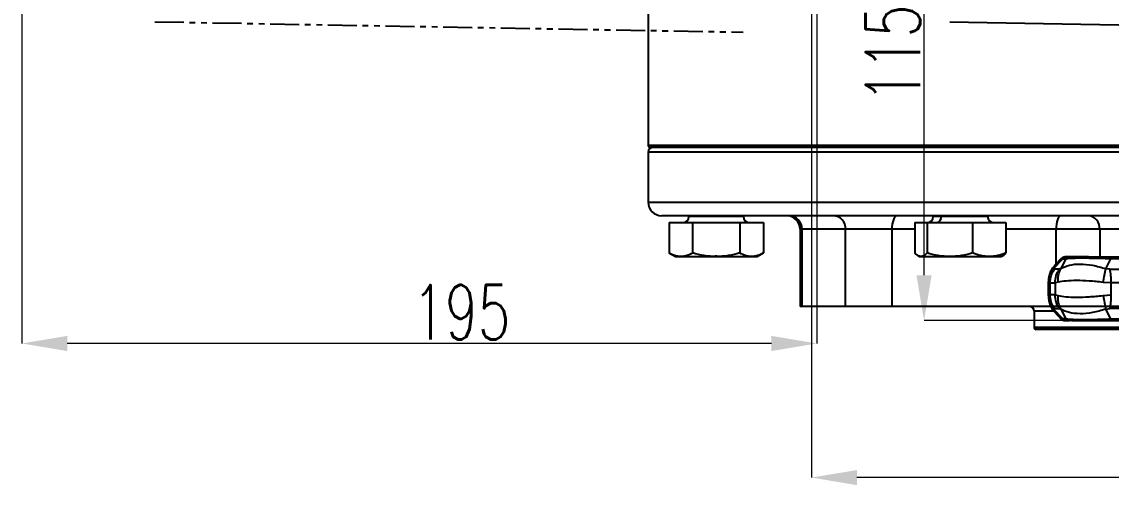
# Model space of a CAD drawing. Header units: millimetres. Extents: x 2160 to 4596, y 811 to 2534.
# Drawn here: x 2797.5 to 3037.5, y 1174.6 to 1276.5 of the extents above; entities that cross this region are included whole.
import ezdxf

# ---------------------------------------------------------------- set-up
doc = ezdxf.new("R2010")
doc.units = ezdxf.units.MM
doc.linetypes.add('PHANTOM', pattern=[12.7, 6.35, -1.27, 1.27, -1.27, 1.27, -1.27])
doc.layers.add('AM_5', color=3, linetype='Continuous', lineweight=25)
doc.styles.add('SLDTEXTSTYLE1', font='txt.shx', dxfattribs={"width": 0.7, "bigfont": 'gbcbig.shx'})
doc.dimstyles.new('SLDDIMSTYLE12$0', dxfattribs={"dimtxt": 12, "dimasz": 10, "dimexe": 0, "dimexo": 0.0625, "dimgap": 0.875, "dimtad": 1, "dimdec": 1, "dimlfac": 1.8, "dimrnd": 1e-09, "dimzin": 12, "dimdsep": 46, "dimtxsty": 'SLDTEXTSTYLE1', "dimcen": 0.09, "dimdle": 8.16, "dimclrd": 3, "dimclre": 3, "dimadec": 0, "dimazin": 3, "dimtfac": 1, "dimtdec": 1, "dimtofl": 0, "dimtmove": 0, "dimatfit": 3, "dimfxl": 0, "dimfrac": 2, "dimtolj": 1, "dimlwd": 5, "dimlwe": 5, "dimarcsym": 0})

# ---------------------------------------------------------------- blocks, each defined once
blk = doc.blocks.new('*D70')
at = {"layer": 'AM_5', "color": 3, "linetype": 'Continuous', "lineweight": 5, "transparency": 16777216}
for p, q in [((2971.47, 1335.64), (2971.47, 1176.24)), ((3133.47, 1176.24), (2981.47, 1176.24))]:
    blk.add_line(p, q, dxfattribs=at)
at = {"layer": 'AM_5', "color": 3, "lineweight": 5, "transparency": 16777216}
blk.add_line((3143.47, 1253.91), (3143.47, 1176.24), dxfattribs=at)
at = {"layer": 'AM_5', "color": 3, "transparency": 16777216}
for points in [[(2981.47, 1177.9), (2981.47, 1174.57), (2971.47, 1176.24)], [(3133.47, 1177.9), (3133.47, 1174.57), (3143.47, 1176.24)]]:
    blk.add_solid(points, dxfattribs=at)
at = {"layer": 'Defpoints', "color": 0, "transparency": 16777216}
for p in [(2971.47, 1335.7), (3143.47, 1253.97), (2971.47, 1176.24)]:
    blk.add_point(p, dxfattribs=at)
at = {"layer": 'AM_5', "color": 0, "transparency": 16777216, "insert": (3062.52, 1183.11), "char_height": 12, "attachment_point": 5, "rotation": 360, "style": 'SLDTEXTSTYLE1'}
blk.add_mtext('\\A1;172', dxfattribs=at)
blk = doc.blocks.new('*D58')
at = {"layer": 'AM_5', "color": 3, "linetype": 'Continuous', "lineweight": 5, "transparency": 16777216}
for p, q in [((3320.63, 1328.21), (2996.25, 1328.21)), ((2996.25, 1220.76), (2996.25, 1318.21))]:
    blk.add_line(p, q, dxfattribs=at)
at = {"layer": 'AM_5', "color": 3, "lineweight": 5, "transparency": 16777216}
blk.add_line((3027.5, 1210.76), (2996.25, 1210.76), dxfattribs=at)
at = {"layer": 'AM_5', "color": 3, "transparency": 16777216}
for points in [[(2994.58, 1318.21), (2997.91, 1318.21), (2996.25, 1328.21)], [(2994.58, 1220.76), (2997.91, 1220.76), (2996.25, 1210.76)]]:
    blk.add_solid(points, dxfattribs=at)
at = {"layer": 'Defpoints', "color": 0, "transparency": 16777216}
for p in [(2996.25, 1328.21), (3320.69, 1328.21), (3027.56, 1210.76)]:
    blk.add_point(p, dxfattribs=at)
at = {"layer": 'AM_5', "color": 0, "transparency": 16777216, "insert": (2989.37, 1269.49), "char_height": 12, "attachment_point": 5, "rotation": 90, "style": 'SLDTEXTSTYLE1'}
blk.add_mtext('\\A1;115', dxfattribs=at)
blk = doc.blocks.new('*D74')
at = {"layer": 'AM_5', "color": 3, "linetype": 'Continuous', "lineweight": 5, "transparency": 16777216}
for p, q in [((2797.54, 1331.21), (2797.54, 1205.74)), ((2962.62, 1205.74), (2807.54, 1205.74))]:
    blk.add_line(p, q, dxfattribs=at)
at = {"layer": 'AM_5', "color": 3, "lineweight": 5, "transparency": 16777216}
blk.add_line((2972.62, 1331.21), (2972.62, 1205.74), dxfattribs=at)
at = {"layer": 'AM_5', "color": 3, "transparency": 16777216}
for points in [[(2807.54, 1207.41), (2807.54, 1204.07), (2797.54, 1205.74)], [(2962.62, 1207.41), (2962.62, 1204.07), (2972.62, 1205.74)]]:
    blk.add_solid(points, dxfattribs=at)
at = {"layer": 'Defpoints', "color": 0, "transparency": 16777216}
for p in [(2797.54, 1331.28), (2972.62, 1331.28), (2797.54, 1205.74)]:
    blk.add_point(p, dxfattribs=at)
at = {"layer": 'AM_5', "color": 0, "transparency": 16777216, "insert": (2894.36, 1212.61), "char_height": 12, "attachment_point": 5, "style": 'SLDTEXTSTYLE1'}
blk.add_mtext('\\A1;195', dxfattribs=at)

msp = doc.modelspace()

# ---------------------------------------------------------------- linework, layer by layer
at = {"color": 7, "linetype": 'Continuous', "lineweight": -3}
for p, q in [((2935.468, 1283.848), (2935.468, 1249.348)), ((2935.468, 1249.348), (3251.302, 1249.348)), ((2935.468, 1247.848), (2935.468, 1236.848)), ((3253.054, 1247.848), (2935.468, 1247.848)), ((3251.877, 1248.848), (2935.968, 1248.848)), ((2935.468, 1236.848), (3268.963, 1236.848)), ((3274.7, 1233.848), (2938.468, 1233.848)), ((2944.469, 1233.848), (2944.469, 1233.698)), ((2956.469, 1233.698), (2944.469, 1233.698)), ((2956.469, 1233.848), (2956.469, 1233.698)), ((2998.251, 1233.848), (2998.251, 1233.698)), ((3000.008, 1233.698), (2998.251, 1233.698)), ((3000.008, 1233.848), (3000.008, 1233.698)), ((3010.251, 1233.698), (3000.008, 1233.698)), ((3010.251, 1233.698), (3010.251, 1233.848)), ((2940.077, 1232.348), (2940.077, 1225.652)), ((2940.077, 1232.348), (2945.273, 1232.348)), ((2945.273, 1232.348), (2945.273, 1225.652)), ((2945.273, 1232.348), (2955.665, 1232.348)), ((2955.665, 1232.348), (2955.665, 1225.652)), ((2955.665, 1232.348), (2960.862, 1232.348)), ((2960.862, 1232.348), (2960.862, 1225.652)), ((2968.94, 1230.848), (2968.94, 1213.848)), ((2969.345, 1230.848), (2968.94, 1230.848)), ((2978.949, 1230.848), (2969.345, 1230.848)), ((2969.345, 1230.848), (2969.345, 1213.848)), ((2989.159, 1230.848), (2978.949, 1230.848)), ((2978.949, 1213.848), (2978.949, 1230.848)), ((2989.159, 1230.848), (2989.159, 1213.848)), ((2994.213, 1230.848), (2989.159, 1230.848)), ((2994.213, 1232.348), (2994.213, 1225.652)), ((2994.213, 1232.348), (2996.902, 1232.348)), ((2996.902, 1232.348), (2996.902, 1225.652)), ((2996.902, 1232.348), (3006.94, 1232.348)), ((3006.94, 1232.348), (3006.94, 1225.652)), ((3006.94, 1232.348), (3014.289, 1232.348)), ((3014.289, 1232.348), (3014.289, 1225.652)), ((3025.303, 1230.848), (3014.289, 1230.848)), ((3025.303, 1223.195), (3025.303, 1230.848)), ((3034.924, 1230.848), (3025.303, 1230.848)), ((3034.924, 1230.848), (3034.924, 1224.748)), ((3052.504, 1230.848), (3034.924, 1230.848)), ((2940.063, 1225.66), (2941.469, 1224.848)), ((2941.469, 1224.848), (2942.675, 1224.848)), ((2942.675, 1224.848), (2950.469, 1224.848)), ((2950.469, 1224.848), (2950.469, 1225.193)), ((2950.469, 1224.848), (2951.16, 1224.848)), ((2950.469, 1224.848), (2958.263, 1224.848)), ((2958.263, 1224.848), (2959.469, 1224.848)), ((2959.469, 1224.848), (2960.876, 1225.66)), ((2994.926, 1225.035), (2995.251, 1224.848)), ((2995.251, 1224.848), (2995.557, 1224.848)), ((2995.557, 1224.848), (3001.921, 1224.848)), ((3001.921, 1224.848), (3010.615, 1224.848)), ((3004.251, 1224.848), (3004.251, 1225.193)), ((3004.251, 1224.848), (3004.739, 1224.848)), ((3005.058, 1224.848), (3005.058, 1225.193)), ((3005.058, 1224.848), (3005.546, 1224.848)), ((3010.615, 1224.848), (3013.251, 1224.848)), ((3013.251, 1224.848), (3013.575, 1225.035)), ((2969.345, 1213.848), (2968.94, 1213.848)), ((2978.949, 1213.848), (2969.345, 1213.848)), ((2989.159, 1213.848), (2978.949, 1213.848)), ((3024.187, 1213.848), (2989.159, 1213.848)), ((3020.468, 1212.848), (3020.468, 1209.348)), ((3024.872, 1212.848), (3020.468, 1212.848)), ((3025.303, 1213.848), (3024.422, 1213.848)), ((3034.924, 1213.848), (3025.303, 1213.848)), ((3052.504, 1213.848), (3034.924, 1213.848)), ((3020.468, 1209.348), (3250.468, 1209.348)), ((3249.968, 1208.848), (3020.968, 1208.848))]:
    msp.add_line(p, q, dxfattribs=at)
at = {"color": 7, "linetype": 'PHANTOM', "lineweight": 25}
msp.add_line((2826.858, 1276.494), (2956.385, 1274.233), dxfattribs=at)
at = {"color": 7, "linetype": 'Continuous', "lineweight": 25}
for p, q in [((3001.941, 1276.494), (3131.468, 1274.233)), ((3024.779, 1222.212), (3026.778, 1224.364)), ((3026.516, 1224.502), (3025, 1222.869)), ((3027.494, 1224.359), (3026.387, 1222.2)), ((3026.778, 1224.364), (3026.522, 1224.469)), ((3026.778, 1224.364), (3027.494, 1224.359)), ((3027.547, 1224.764), (3028.263, 1224.759)), ((3032.483, 1224.783), (3145.895, 1224.853)), ((3036.282, 1222.189), (3037.389, 1224.347)), ((3037.169, 1224.749), (3130.823, 1224.806)), ((3056.913, 1224.359), (3037.389, 1224.347)), ((3024.779, 1222.212), (3025.059, 1222.818)), ((3024.951, 1222.098), (3024.779, 1222.212)), ((3026.053, 1222.089), (3024.951, 1222.098)), ((3025.059, 1222.818), (3025.085, 1222.875)), ((3026.387, 1222.2), (3026.053, 1222.089)), ((3037.185, 1222.076), (3036.282, 1222.189)), ((3037.185, 1222.076), (3131.318, 1222.134)), ((3023.602, 1219.304), (3023.602, 1216.235)), ((3023.989, 1219.097), (3023.647, 1219.214)), ((3023.701, 1219.304), (3023.754, 1219.392)), ((3023.989, 1219.097), (3025.092, 1219.089)), ((3023.989, 1216.43), (3023.989, 1219.097)), ((3025.759, 1219.198), (3025.092, 1219.089)), ((3025.092, 1219.089), (3025.092, 1216.422)), ((3037.461, 1219.074), (3035.654, 1219.186)), ((3131.594, 1219.132), (3037.461, 1219.074)), ((3037.462, 1216.407), (3037.461, 1219.074)), ((3023.647, 1216.322), (3023.989, 1216.43)), ((3025.092, 1216.422), (3023.989, 1216.43)), ((3025.092, 1216.422), (3025.759, 1216.306)), ((3023.755, 1216.151), (3023.701, 1216.235)), ((3035.654, 1216.294), (3037.462, 1216.407)), ((3024.779, 1213.32), (3024.951, 1213.431)), ((3026.778, 1211.164), (3024.779, 1213.32)), ((3025.055, 1212.732), (3024.779, 1213.32)), ((3024.951, 1213.431), (3026.053, 1213.423)), ((3024.995, 1212.679), (3026.519, 1211.035)), ((3025.084, 1212.671), (3025.055, 1212.732)), ((3026.053, 1213.423), (3026.387, 1213.308)), ((3026.387, 1213.308), (3027.494, 1211.159)), ((3036.282, 1213.297), (3037.186, 1213.41)), ((3037.389, 1211.147), (3036.282, 1213.297)), ((3131.318, 1213.467), (3037.186, 1213.41)), ((3026.588, 1211.096), (3026.624, 1211.108)), ((3026.624, 1211.108), (3026.778, 1211.164)), ((3027.494, 1211.159), (3026.778, 1211.164)), ((3027.547, 1210.764), (3028.263, 1210.759)), ((3130.823, 1210.806), (3037.169, 1210.749)), ((3037.389, 1211.147), (3131.044, 1211.204))]:
    msp.add_line(p, q, dxfattribs=at)
at = {"color": 7, "linetype": 'Continuous', "lineweight": -3, "flags": 128}
for points in [[(2990.304, 1233.848), (2990.081, 1233.79), (2989.866, 1233.62), (2989.668, 1233.342), (2989.494, 1232.969), (2989.352, 1232.515), (2989.246, 1231.996), (2989.181, 1231.433), (2989.159, 1230.848)], [(3026.448, 1233.848), (3026.225, 1233.79), (3026.01, 1233.62), (3025.812, 1233.342), (3025.638, 1232.969), (3025.496, 1232.515), (3025.39, 1231.996), (3025.325, 1231.433), (3025.303, 1230.848)]]:
    msp.add_lwpolyline(points, dxfattribs=at)
at = {"color": 7, "linetype": 'Continuous', "lineweight": -3}
for centre, radius, start, end in [((2935.968, 1249.348), 0.5, 180, 270), ((2936.468, 1247.848), 1, 90, 180), ((2938.468, 1236.848), 3, 180, 270), ((2943.119, 1233.698), 1.35, 270, 0), ((2957.819, 1233.698), 1.35, 180, 270), ((2965.94, 1230.848), 3, 0, 90), ((2966.419, 1230.922), 2.927, 358.54812, 88.47052), ((2976.098, 1230.998), 2.855, 356.98741, 86.63131), ((2996.901, 1233.698), 1.35, 270, 0), ((2998.815, 1233.529), 1.205, 281.42175, 8.04947), ((3011.601, 1233.698), 1.35, 180, 270), ((3032.163, 1231.093), 2.771, 354.93331, 83.823), ((3019.468, 1212.848), 1, 0, 90), ((3020.968, 1209.348), 0.5, 180, 270)]:
    msp.add_arc(centre, radius, start, end, dxfattribs=at)
for points, knots in [([(2942.675, 1224.848), (2942.235, 1224.889), (2941.354, 1224.972), (2940.503, 1225.425), (2940.077, 1225.652)], [0, 0, 0, 0, 0.5002515, 1, 1, 1, 1]), ([(2945.273, 1225.652), (2944.847, 1225.425), (2943.995, 1224.972), (2943.115, 1224.889), (2942.675, 1224.848)], [0, 0, 0, 0, 0.50038328, 1, 1, 1, 1]), ([(2950.469, 1224.848), (2949.592, 1224.889), (2947.831, 1224.972), (2946.128, 1225.424), (2945.273, 1225.652)], [0, 0, 0, 0, 0.4983219, 1, 1, 1, 1]), ([(2955.665, 1225.652), (2954.817, 1225.426), (2953.114, 1224.973), (2951.353, 1224.89), (2950.469, 1224.848)], [0, 0, 0, 0, 0.498031, 1, 1, 1, 1]), ([(2958.263, 1224.848), (2957.823, 1224.889), (2956.943, 1224.972), (2956.091, 1225.425), (2955.665, 1225.652)], [0, 0, 0, 0, 0.5002515, 1, 1, 1, 1]), ([(2960.862, 1225.652), (2960.435, 1225.425), (2959.584, 1224.972), (2958.703, 1224.889), (2958.263, 1224.848)], [0, 0, 0, 0, 0.5003833, 1, 1, 1, 1]), ([(2995.557, 1224.848), (2995.329, 1224.889), (2994.874, 1224.972), (2994.433, 1225.425), (2994.213, 1225.652)], [0, 0, 0, 0, 0.5002515, 1, 1, 1, 1]), ([(2996.902, 1225.652), (2996.682, 1225.425), (2996.241, 1224.972), (2995.785, 1224.889), (2995.557, 1224.848)], [0, 0, 0, 0, 0.50038328, 1, 1, 1, 1]), ([(3001.921, 1224.848), (3001.071, 1224.889), (2999.37, 1224.972), (2997.725, 1225.425), (2996.902, 1225.652)], [0, 0, 0, 0, 0.50025148, 1, 1, 1, 1]), ([(3006.94, 1225.652), (3006.117, 1225.425), (3004.472, 1224.972), (3002.771, 1224.889), (3001.921, 1224.848)], [0, 0, 0, 0, 0.5003833, 1, 1, 1, 1]), ([(3010.615, 1224.848), (3009.994, 1224.889), (3008.749, 1224.972), (3007.545, 1225.424), (3006.94, 1225.652)], [0, 0, 0, 0, 0.49832195, 1, 1, 1, 1]), ([(3014.289, 1225.652), (3013.689, 1225.426), (3012.485, 1224.973), (3011.24, 1224.89), (3010.615, 1224.848)], [0, 0, 0, 0, 0.498031, 1, 1, 1, 1]), ([(3013.568, 1225.047), (3013.587, 1225.053), (3013.832, 1225.126), (3014.07, 1225.399), (3014.289, 1225.652)], [0, 0, 0, 0, 0.0759019, 1, 1, 1, 1])]:
    msp.add_open_spline(points, degree=3, knots=knots, dxfattribs=at)
at = {"color": 7, "linetype": 'Continuous', "lineweight": 25}
for points, knots in [([(3028.182, 1224.77), (3028.055, 1224.77), (3027.489, 1224.767), (3026.932, 1224.739), (3026.649, 1224.531), (3026.547, 1224.456)], [0, 0, 0, 0, 0.15640379, 0.69381527, 1, 1, 1, 1]), ([(3032.483, 1224.783), (3031.505, 1224.783), (3030.108, 1224.781), (3028.712, 1224.779), (3027.957, 1224.776), (3027.448, 1224.774), (3027.065, 1224.77), (3027.349, 1224.767), (3027.547, 1224.764)], [0, 0, 0, 0, 0.2713523, 0.38737, 0.5008964, 0.614411, 0.7305771, 1, 1, 1, 1]), ([(3037.389, 1224.347), (3036.269, 1224.384), (3034.184, 1224.452), (3031.191, 1224.485), (3028.762, 1224.459), (3027.939, 1224.394), (3027.494, 1224.359)], [0, 0, 0, 0, 0.2680966, 0.4988227, 0.7294637, 1, 1, 1, 1]), ([(3028.263, 1224.759), (3028.641, 1224.757), (3029.179, 1224.754), (3030.513, 1224.751), (3031.59, 1224.749), (3032.803, 1224.748), (3034.686, 1224.747), (3036.148, 1224.748), (3037.169, 1224.749)], [0, 0, 0, 0, 0.2715623, 0.3875926, 0.5011305, 0.6146375, 0.7308194, 1, 1, 1, 1]), ([(3025.058, 1222.899), (3024.884, 1222.711), (3024.474, 1222.266), (3024.027, 1221.415), (3023.701, 1220.421), (3023.663, 1219.731), (3023.644, 1219.39)], [0, 0, 0, 0, 0.1972492, 0.4669383, 0.7364506, 1, 1, 1, 1]), ([(3023.647, 1219.214), (3023.707, 1219.754), (3023.828, 1220.84), (3024.461, 1221.753), (3024.78, 1222.212)], [0, 0, 0, 0, 0.4968676, 1, 1, 1, 1]), ([(3025.759, 1219.198), (3025.743, 1219.742), (3025.711, 1220.829), (3026.161, 1221.743), (3026.387, 1222.2)], [0, 0, 0, 0, 0.5000023, 1, 1, 1, 1]), ([(3026.387, 1222.2), (3026.959, 1222.49), (3028.086, 1223.059), (3030.57, 1223.284), (3033.374, 1223.05), (3035.306, 1222.478), (3036.282, 1222.189)], [0, 0, 0, 0, 0.25415722, 0.50001427, 0.74762575, 1, 1, 1, 1]), ([(3035.654, 1219.186), (3035.781, 1219.726), (3036.036, 1220.814), (3036.199, 1221.728), (3036.282, 1222.189)], [0, 0, 0, 0, 0.49686743, 1, 1, 1, 1]), ([(3035.654, 1219.186), (3034.632, 1219.294), (3032.624, 1219.506), (3029.793, 1219.596), (3027.345, 1219.512), (3026.294, 1219.304), (3025.759, 1219.198)], [0, 0, 0, 0, 0.2543758, 0.4999836, 0.7457388, 1, 1, 1, 1]), ([(3023.645, 1216.153), (3023.664, 1215.812), (3023.701, 1215.122), (3024.026, 1214.129), (3024.473, 1213.278), (3024.883, 1212.834), (3025.055, 1212.647)], [0, 0, 0, 0, 0.26365783, 0.53326994, 0.80304981, 1, 1, 1, 1]), ([(3023.647, 1216.322), (3023.708, 1215.778), (3023.829, 1214.69), (3024.463, 1213.777), (3024.779, 1213.32)], [0, 0, 0, 0, 0.50000083, 1, 1, 1, 1]), ([(3026.387, 1213.308), (3026.161, 1213.764), (3025.711, 1214.676), (3025.743, 1215.763), (3025.759, 1216.306)], [0, 0, 0, 0, 0.4999977, 1, 1, 1, 1]), ([(3025.759, 1216.306), (3026.294, 1216.196), (3027.345, 1215.98), (3029.793, 1215.889), (3032.624, 1215.974), (3034.632, 1216.186), (3035.654, 1216.294)], [0, 0, 0, 0, 0.2542566, 0.5000164, 0.7456194, 1, 1, 1, 1]), ([(3035.654, 1216.294), (3035.782, 1215.751), (3036.037, 1214.664), (3036.2, 1213.752), (3036.282, 1213.297)], [0, 0, 0, 0, 0.5000005, 1, 1, 1, 1]), ([(3036.282, 1213.297), (3035.299, 1213.006), (3033.366, 1212.433), (3030.564, 1212.208), (3028.086, 1212.44), (3026.959, 1213.016), (3026.387, 1213.308)], [0, 0, 0, 0, 0.2542867, 0.4999835, 0.7458358, 1, 1, 1, 1]), ([(3026.575, 1211.057), (3026.655, 1210.989), (3026.862, 1210.815), (3027.294, 1210.783), (3027.559, 1210.764)], [0, 0, 0, 0, 0.3878889, 1, 1, 1, 1]), ([(3027.494, 1211.159), (3027.934, 1211.119), (3028.752, 1211.046), (3031.166, 1211.011), (3034.165, 1211.039), (3036.259, 1211.109), (3037.389, 1211.147)], [0, 0, 0, 0, 0.2683795, 0.4991161, 0.7297085, 1, 1, 1, 1]), ([(3037.169, 1210.749), (3036.139, 1210.748), (3034.669, 1210.748), (3032.779, 1210.748), (3031.569, 1210.749), (3030.495, 1210.751), (3029.171, 1210.754), (3028.637, 1210.757), (3028.263, 1210.759)], [0, 0, 0, 0, 0.27135234, 0.38737002, 0.50089642, 0.614411, 0.73057711, 1, 1, 1, 1])]:
    msp.add_open_spline(points, degree=3, knots=knots, dxfattribs=at)
for points in [[(3026.778, 1224.364), (3026.826, 1224.423), (3026.923, 1224.54), (3027.113, 1224.666), (3027.324, 1224.749), (3027.472, 1224.759), (3027.547, 1224.764)], [(3027.494, 1224.359), (3027.543, 1224.417), (3027.64, 1224.535), (3027.83, 1224.66), (3028.04, 1224.743), (3028.189, 1224.754), (3028.263, 1224.759)], [(3037.169, 1224.749), (3037.19, 1224.743), (3037.233, 1224.733), (3037.293, 1224.649), (3037.348, 1224.523), (3037.375, 1224.406), (3037.389, 1224.347)], [(3023.989, 1219.097), (3024.033, 1219.638), (3024.119, 1220.719), (3024.673, 1221.638), (3024.951, 1222.098)], [(3025.092, 1219.089), (3025.135, 1219.63), (3025.221, 1220.711), (3025.776, 1221.63), (3026.053, 1222.089)], [(3037.461, 1219.074), (3037.448, 1219.615), (3037.424, 1220.696), (3037.265, 1221.616), (3037.185, 1222.076)], [(3024.951, 1213.431), (3024.673, 1213.89), (3024.119, 1214.809), (3024.033, 1215.89), (3023.989, 1216.43)], [(3026.053, 1213.423), (3025.776, 1213.882), (3025.221, 1214.801), (3025.135, 1215.882), (3025.092, 1216.422)], [(3037.186, 1213.41), (3037.265, 1213.868), (3037.424, 1214.786), (3037.449, 1215.867), (3037.462, 1216.407)], [(3026.778, 1211.164), (3026.826, 1211.105), (3026.923, 1210.988), (3027.113, 1210.863), (3027.324, 1210.78), (3027.472, 1210.77), (3027.547, 1210.764)], [(3028.263, 1210.759), (3028.189, 1210.764), (3028.04, 1210.774), (3027.83, 1210.857), (3027.64, 1210.982), (3027.543, 1211.1), (3027.494, 1211.159)], [(3037.169, 1210.749), (3037.19, 1210.754), (3037.233, 1210.764), (3037.293, 1210.846), (3037.348, 1210.971), (3037.375, 1211.088), (3037.389, 1211.147)]]:
    msp.add_open_spline(points, degree=3, dxfattribs=at)
at = {"color": 7, "linetype": 'Continuous', "lineweight": -3}
for p in [(2950.469, 1224.848), (3004.251, 1224.848), (3005.058, 1224.848)]:
    msp.add_point(p, dxfattribs=at)

# ---------------------------------------------------------------- dimensions: what is measured, and where the dimension line sits
at = {"layer": 'AM_5'}
dim = msp.add_linear_dim(base=(2971.467, 1176.236), p1=(3143.468, 1253.974), p2=(2971.467, 1335.698), angle=180, dimstyle='SLDDIMSTYLE12$0', override={"dimlfac": 1}, dxfattribs=at)
dim.commit()
dim.dimension.update_dxf_attribs({"geometry": '*D70', "text_midpoint": (3062.523, 1176.236), "dimtype": 160})
dim = msp.add_linear_dim(base=(2797.538, 1205.74), p1=(2972.621, 1331.277), p2=(2797.538, 1331.277), angle=180, text='195', dimstyle='SLDDIMSTYLE12$0', override={"dimlfac": 1}, dxfattribs=at)
dim.commit()
dim.dimension.update_dxf_attribs({"geometry": '*D74', "text_midpoint": (2894.357, 1205.74), "dimtype": 160})
dim = msp.add_linear_dim(base=(2996.248, 1328.208), p1=(3027.559, 1210.764), p2=(3320.693, 1328.208), angle=270, text='115', dimstyle='SLDDIMSTYLE12$0', override={"dimlfac": 1, "dimpost": ''}, dxfattribs=at)
dim.commit()
dim.dimension.update_dxf_attribs({"geometry": '*D58', "text_midpoint": (2989.373, 1269.486)})

doc.saveas('drawing.dxf')
